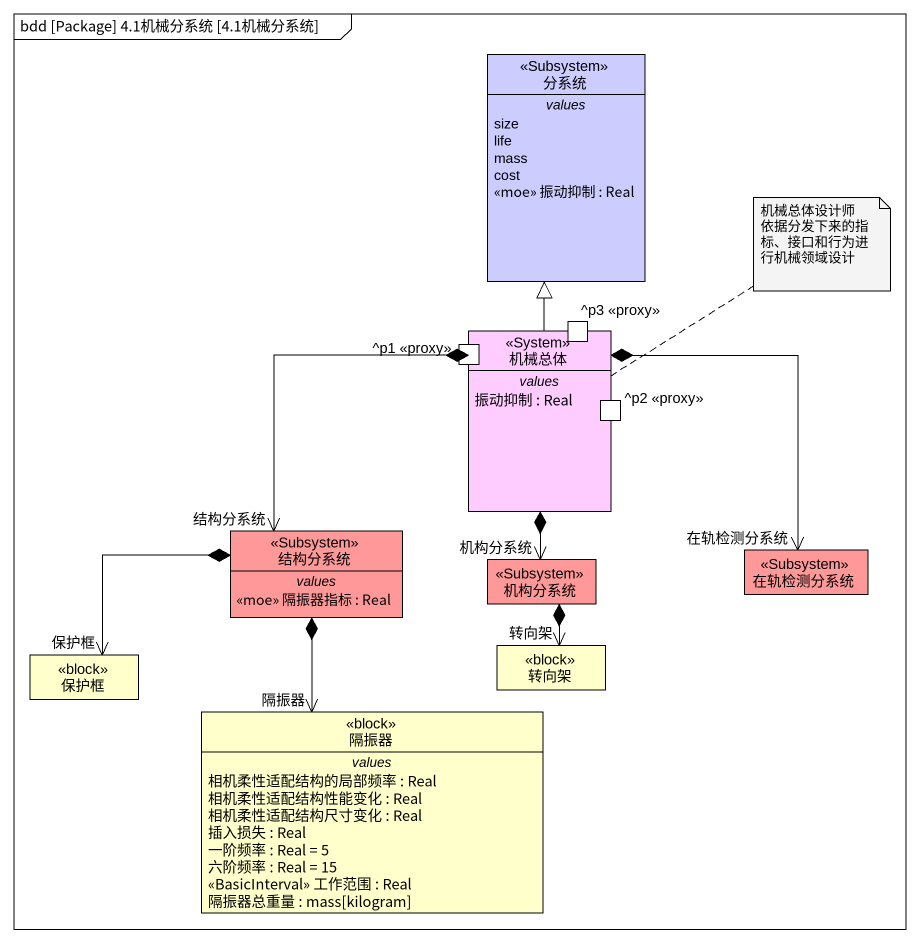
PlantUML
@startuml
mainframe bdd [Package] 4.1机械分系统 [4.1机械分系统]
hide circle
hide empty members
class 分系统 <<Subsystem>> #CCCCFF {
  -- values --
  size
  life
  mass
  cost
  <<moe>> 振动抑制 : Real
}
class 机械总体 <<System>> #FFCCFF {
  -- values --
  振动抑制 : Real
  -- ports --
  ^p1 <<proxy>>
  ^p2 <<proxy>>
  ^p3 <<proxy>>
}
class 结构分系统 <<Subsystem>> #FF9999 {
  -- values --
  <<moe>> 隔振器指标 : Real
}
class 机构分系统 <<Subsystem>> #FF9999
class 在轨检测分系统 <<Subsystem>> #FF9999
class 保护框 <<block>>
class 转向架 <<block>>
class 隔振器 <<block>> {
  -- values --
  相机柔性适配结构的局部频率 : Real
  相机柔性适配结构性能变化 : Real
  相机柔性适配结构尺寸变化 : Real
  插入损失 : Real
  一阶频率 : Real = 5
  六阶频率 : Real = 15
  <<BasicInterval>> 工作范围 : Real
  隔振器总重量 : mass[kilogram]
}
机械总体 -up-|> 分系统
机械总体 *--> "结构分系统" 结构分系统
机械总体 *--> "机构分系统" 机构分系统
机械总体 *-right-> "在轨检测分系统" 在轨检测分系统
结构分系统 *-left-> "保护框" 保护框
结构分系统 *--> "隔振器" 隔振器
机构分系统 *--> "转向架" 转向架
note top of 机械总体 : 机械总体设计师 依据分发下来的指标、接口和行为进行机械领域设计
@enduml
